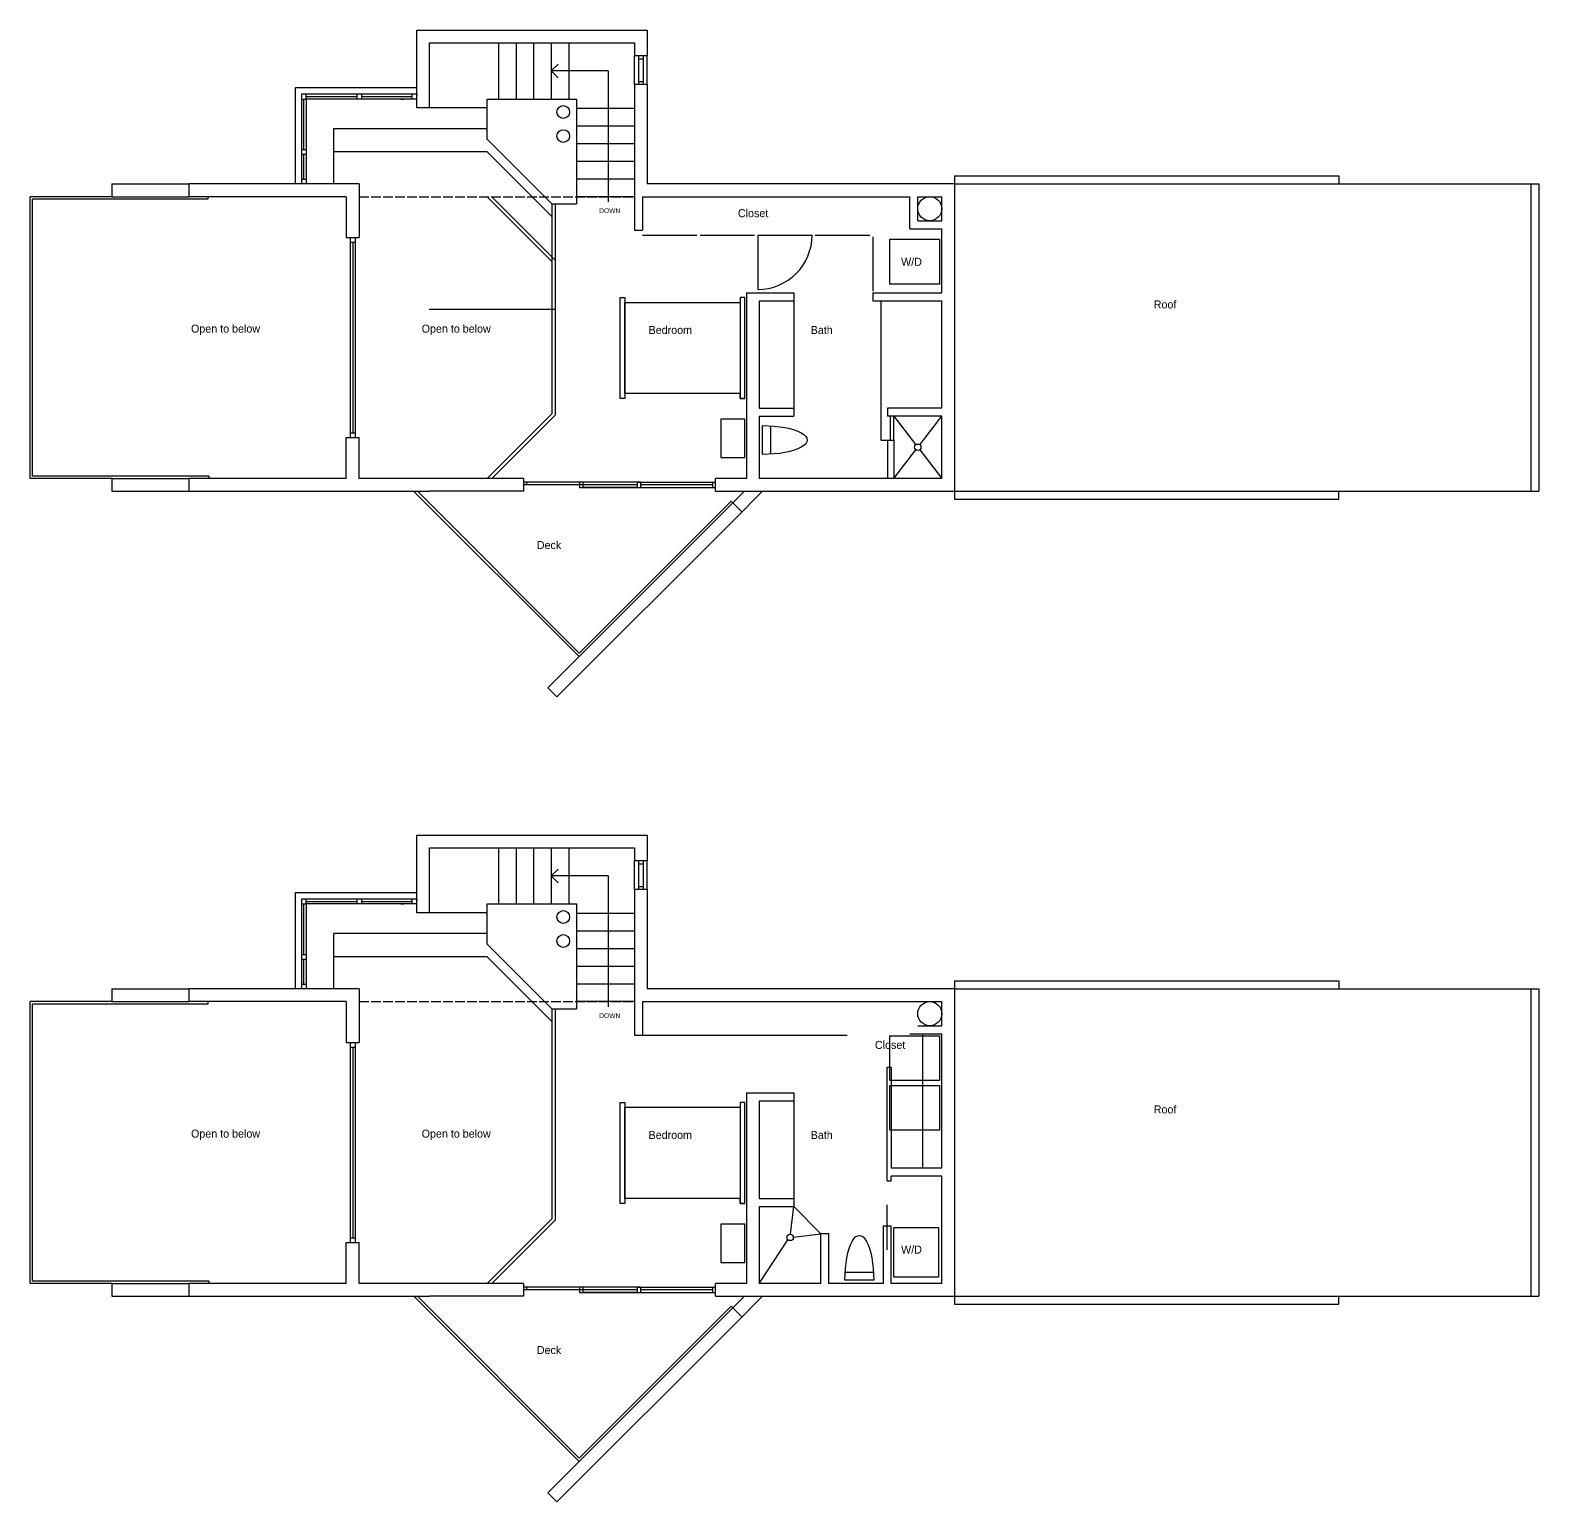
# Model space of a CAD drawing. Header units: inches. Extents: x -16498 to 2265, y 141 to 7454.
# Drawn here: x -2421 to -1479, y 2156 to 3075 of the extents above; entities that cross this region are included whole.
import ezdxf

# ---------------------------------------------------------------- set-up
doc = ezdxf.new("R2010")
doc.units = ezdxf.units.IN
doc.header["$LTSCALE"] = 0.5
doc.header["$MEASUREMENT"] = 0
doc.linetypes.add('ACAD_ISO02W100', pattern=[15, 12, -3])
for name, color, linetype in [('A-doors', 254, 'Continuous'), ('A-Elev-North', 7, 'Continuous'), ('A-Elev-South', 7, 'Continuous'), ('A-fixtures', 140, 'Continuous'), ('A-furniture', 33, 'Continuous'), ('A-glazing', 252, 'Continuous'), ('A-millwork', 252, 'Continuous'), ('A-roof', 253, 'Continuous'), ('A-soffit', 251, 'ACAD_ISO02W100'), ('A-stairs', 252, 'Continuous'), ('A-text', 254, 'Continuous'), ('A-walls', 7, 'Continuous')]:
    doc.layers.add(name, color=color, linetype=linetype)

msp = doc.modelspace()

# ---------------------------------------------------------------- linework, layer by layer
at = {"layer": 'A-doors'}
for p, q in [((-2223.96, 2945.78), (-2215.97, 2945.78)), ((-2221.46, 2945.78), (-2221.46, 2820.78)), ((-2221.46, 2942.78), (-2218.46, 2942.78)), ((-2218.46, 2945.78), (-2218.46, 2820.78)), ((-2221.46, 2823.78), (-2218.46, 2823.78)), ((-2223.96, 2442.99), (-2215.97, 2442.99)), ((-2221.46, 2442.99), (-2221.46, 2317.99)), ((-2218.46, 2442.99), (-2218.46, 2317.99)), ((-2221.46, 2439.99), (-2218.46, 2439.99)), ((-2221.46, 2320.99), (-2218.46, 2320.99))]:
    msp.add_line(p, q, dxfattribs=at)
msp.add_arc((-1966.97, 2947.29), 34, 270, 0, dxfattribs=at)
at = {"layer": 'A-Elev-North', "color": 253}
for p, q in [((-2255.97, 3039.28), (-2255.97, 2979.28)), ((-2179.97, 3039.28), (-2255.97, 3039.28)), ((-2136, 3026.74), (-2171.97, 3026.74)), ((-2136, 3013.74), (-2231.97, 3013.74)), ((-2231.97, 3013.74), (-2231.97, 2979.28)), ((-2231.97, 3013.74), (-2231.97, 2979.28)), ((-2179.97, 2536.49), (-2255.97, 2536.49)), ((-2255.97, 2536.49), (-2255.97, 2476.49)), ((-2136, 2523.96), (-2171.97, 2523.96)), ((-2136, 2510.96), (-2231.97, 2510.96)), ((-2231.97, 2510.96), (-2231.97, 2476.49)), ((-2231.97, 2510.96), (-2231.97, 2476.49))]:
    msp.add_line(p, q, dxfattribs=at)
at = {"layer": 'A-Elev-North', "color": 252}
for p, q in [((-2217.47, 3035.28), (-2217.47, 3032.28)), ((-2214.47, 3035.28), (-2214.47, 3032.28)), ((-2217.47, 2532.49), (-2217.47, 2529.49)), ((-2214.47, 2532.49), (-2214.47, 2529.49))]:
    msp.add_line(p, q, dxfattribs=at)
at = {"layer": 'A-Elev-North'}
for p, q in [((-2179.97, 3035.28), (-2179.97, 3034.28)), ((-2179.97, 2532.49), (-2179.97, 2531.49))]:
    msp.add_line(p, q, dxfattribs=at)
at = {"layer": 'A-Elev-South', "color": 253}
for p, q in [((-2370.43, 2979.28, -4869.32), (-2322.43, 2979.28, -4869.32)), ((-2370.43, 2971.28, -4869.32), (-2322.43, 2971.28, -4869.32)), ((-2370.43, 2795.28, -4869.32), (-2322.43, 2795.28, -4869.32)), ((-2370.43, 2787.28, -4869.32), (-2322.43, 2787.28, -4869.32)), ((-2042.27, 2789.53), (-2076.3, 2789.53)), ((-2370.43, 2476.49, -4869.32), (-2322.43, 2476.49, -4869.32)), ((-2370.43, 2468.49, -4869.32), (-2322.43, 2468.49, -4869.32)), ((-2370.43, 2292.49, -4869.32), (-2322.43, 2292.49, -4869.32)), ((-2370.43, 2284.49, -4869.32), (-2322.43, 2284.49, -4869.32)), ((-2042.27, 2286.74), (-2076.3, 2286.74))]:
    msp.add_line(p, q, dxfattribs=at)
at = {"layer": 'A-Elev-South', "color": 250}
for p, q in [((-2042.27, 2793.03), (-2076.3, 2793.03)), ((-2042.27, 2290.24), (-2076.3, 2290.24))]:
    msp.add_line(p, q, dxfattribs=at)
at = {"layer": 'A-Elev-South', "color": 251}
for p, q in [((-2042.27, 2793.03), (-1993.3, 2793.03)), ((-2040.27, 2793.03), (-1993.3, 2793.03)), ((-2042.27, 2290.24), (-1993.3, 2290.24)), ((-2040.27, 2290.24), (-1993.3, 2290.24))]:
    msp.add_line(p, q, dxfattribs=at)
at = {"layer": 'A-Elev-South', "color": 7}
for p, q in [((-2322.43, 2787.28, -4869.32), (-2171.97, 2787.28)), ((-2322.43, 2284.49, -4869.32), (-2171.97, 2284.49))]:
    msp.add_line(p, q, dxfattribs=at)
at = {"layer": 'A-fixtures'}
for p, q in [((-1963.97, 2810.28), (-1963.97, 2828.28)), ((-1958.97, 2828.13), (-1958.97, 2810.42)), ((-1946.49, 2323.2), (-1944.45, 2340.46)), ((-1965.97, 2292.49), (-1948.14, 2319.8)), ((-1944.74, 2321.45), (-1927.48, 2323.49)), ((-1894.48, 2294.49), (-1912.48, 2294.49)), ((-1912.34, 2299.49), (-1894.63, 2299.49))]:
    msp.add_line(p, q, dxfattribs=at)
for points in [[(-1853.46, 2944.69), (-1853.46, 2916.69), (-1884.46, 2916.69), (-1884.46, 2944.69), (-1853.46, 2944.69)], [(-1853.46, 2447.19), (-1853.46, 2419.19), (-1884.46, 2419.19), (-1884.46, 2447.19), (-1853.46, 2447.19)], [(-1853.46, 2416.19), (-1853.46, 2388.19), (-1884.46, 2388.19), (-1884.46, 2416.19), (-1853.46, 2416.19)], [(-1881.97, 2327.49), (-1853.97, 2327.49), (-1853.97, 2296.49), (-1881.97, 2296.49), (-1881.97, 2327.49)]]:
    msp.add_lwpolyline(points, dxfattribs=at)
for centre, radius in [((-1859.47, 2963.78), 7.5), ((-1866.97, 2814.78), 2), ((-1859.47, 2460.99), 7.5), ((-1946.72, 2321.22), 2)]:
    msp.add_circle(centre, radius, dxfattribs=at)
at = {"layer": 'A-fixtures', "extrusion": (0, 0, -1)}
for centre, major_axis in [((-1963.97, 2819.28), (-28, 0)), ((-1903.48, 2294.49), (0, -28))]:
    msp.add_ellipse(centre, major_axis=major_axis, ratio=0.321429, start_param=1.570796, end_param=4.712389, dxfattribs=at)
at = {"layer": 'A-furniture'}
for points in [[(-1974.97, 2845.28), (-1974.97, 2908.28), (-1977.97, 2908.28), (-1977.97, 2845.28), (-1974.97, 2845.28), (-1977.97, 2845.28), (-1977.97, 2848.28), (-2049.97, 2848.28), (-2049.97, 2845.28), (-2049.97, 2845.28), (-2052.97, 2845.28), (-2052.97, 2908.28), (-2049.97, 2908.28), (-2049.97, 2905.28), (-2049.97, 2848.28), (-2049.97, 2905.28), (-1977.97, 2905.28)], [(-1989.97, 2832.28), (-1989.97, 2808.28), (-1974.97, 2808.28), (-1974.97, 2832.28), (-1989.97, 2832.28)], [(-1974.97, 2342.49), (-1974.97, 2405.49), (-1977.97, 2405.49), (-1977.97, 2342.49), (-1974.97, 2342.49), (-1977.97, 2342.49), (-1977.97, 2345.49), (-2049.97, 2345.49), (-2049.97, 2342.49), (-2049.97, 2342.49), (-2052.97, 2342.49), (-2052.97, 2405.49), (-2049.97, 2405.49), (-2049.97, 2402.49), (-2049.97, 2345.49), (-2049.97, 2402.49), (-1977.97, 2402.49)], [(-1989.97, 2329.49), (-1989.97, 2305.49), (-1974.97, 2305.49), (-1974.97, 2329.49), (-1989.97, 2329.49)]]:
    msp.add_lwpolyline(points, dxfattribs=at)
at = {"layer": 'A-glazing'}
for p, q in [((-2041.47, 3059.28), (-2041.47, 3041.28)), ((-2041.47, 3057.28), (-2038.47, 3057.28)), ((-2038.47, 3059.28), (-2038.47, 3041.28)), ((-2251.97, 3035.28), (-2251.97, 3032.28)), ((-2179.97, 3035.28), (-2251.97, 3035.28)), ((-2248.97, 3032.28), (-2248.97, 3035.28)), ((-2187.97, 3035.28), (-2189.97, 3035.28)), ((-2182.97, 3035.28), (-2182.97, 3032.28)), ((-2041.47, 3043.28), (-2038.47, 3043.28)), ((-2251.97, 3032.28), (-2248.97, 3032.28)), ((-2251.97, 3032.28), (-2251.97, 2979.28)), ((-2250.47, 3000.78), (-2250.47, 3032.28)), ((-2248.97, 3033.78), (-2217.47, 3033.78)), ((-2248.97, 3032.28), (-2248.97, 2979.28)), ((-2179.97, 3032.28), (-2248.97, 3032.28)), ((-2214.47, 3033.78), (-2182.97, 3033.78)), ((-2189.97, 3032.28), (-2187.97, 3032.28)), ((-2251.97, 3000.78), (-2248.97, 3000.78)), ((-2251.97, 2997.78), (-2248.97, 2997.78)), ((-2250.47, 2982.28), (-2250.47, 2997.78)), ((-2251.97, 2982.28), (-2248.97, 2982.28)), ((-2370.43, 2971.28, -4869.32), (-2419.97, 2971.28)), ((-2113.3, 2793.03), (-2113.3, 2791.28)), ((-2111.3, 2793.03), (-2111.3, 2791.28)), ((-2078.3, 2793.03), (-2078.3, 2789.53)), ((-2076.3, 2793.03), (-2076.3, 2789.53)), ((-2042.27, 2793.03), (-2042.27, 2789.53)), ((-2040.27, 2793.03), (-2040.27, 2789.53)), ((-1995.3, 2793.03), (-1995.3, 2789.53)), ((-2078.53, 2684.03), (-2181.73, 2787.23)), ((-2078.3, 2789.53), (-1993.3, 2789.53)), ((-2042.27, 2789.53), (-1993.3, 2789.53)), ((-2041.47, 2556.49), (-2041.47, 2538.49)), ((-2041.47, 2554.49), (-2038.47, 2554.49)), ((-2038.47, 2556.49), (-2038.47, 2538.49)), ((-2041.47, 2540.49), (-2038.47, 2540.49)), ((-2179.97, 2532.49), (-2251.97, 2532.49)), ((-2251.97, 2532.49), (-2251.97, 2529.49)), ((-2251.97, 2529.49), (-2251.97, 2476.49)), ((-2251.97, 2529.49), (-2248.97, 2529.49)), ((-2250.47, 2497.99), (-2250.47, 2529.49)), ((-2248.97, 2529.49), (-2248.97, 2532.49)), ((-2248.97, 2530.99), (-2217.47, 2530.99)), ((-2179.97, 2529.49), (-2248.97, 2529.49)), ((-2248.97, 2529.49), (-2248.97, 2476.49)), ((-2214.47, 2530.99), (-2182.97, 2530.99)), ((-2187.97, 2532.49), (-2189.97, 2532.49)), ((-2189.97, 2529.49), (-2187.97, 2529.49)), ((-2182.97, 2532.49), (-2182.97, 2529.49)), ((-2251.97, 2497.99), (-2248.97, 2497.99)), ((-2251.97, 2494.99), (-2248.97, 2494.99)), ((-2250.47, 2479.49), (-2250.47, 2494.99)), ((-2251.97, 2479.49), (-2248.97, 2479.49)), ((-2370.43, 2468.49, -4869.32), (-2419.97, 2468.49)), ((-2078.53, 2181.24), (-2181.73, 2284.44)), ((-2113.3, 2290.24), (-2113.3, 2288.49)), ((-2111.3, 2290.24), (-2111.3, 2288.49)), ((-2078.3, 2290.24), (-2078.3, 2286.74)), ((-2078.3, 2286.74), (-1993.3, 2286.74)), ((-2076.3, 2290.24), (-2076.3, 2286.74)), ((-2042.27, 2290.24), (-2042.27, 2286.74)), ((-2042.27, 2286.74), (-1993.3, 2286.74)), ((-2040.27, 2290.24), (-2040.27, 2286.74)), ((-1995.3, 2290.24), (-1995.3, 2286.74))]:
    msp.add_line(p, q, dxfattribs=at)
at = {"layer": 'A-millwork'}
for p, q in [((-2370.43, 2971.28, -4869.32), (-2421.47, 2971.28)), ((-2421.47, 2795.28), (-2421.47, 2971.28)), ((-2310.43, 2969.78, -4869.32), (-2419.97, 2969.78)), ((-2419.97, 2796.78), (-2419.97, 2969.78)), ((-2310.43, 2971.28, -4869.32), (-2310.43, 2969.78, -4869.32)), ((-2038.97, 2947.29), (-2004.97, 2947.29)), ((-2002.97, 2947.29), (-1968.97, 2947.29)), ((-1966.97, 2947.29), (-1932.97, 2947.29)), ((-1966.97, 2947.29), (-1966.97, 2913.29)), ((-1930.97, 2947.29), (-1896.97, 2947.29)), ((-1894.97, 2946.29), (-1894.97, 2912.29)), ((-1944.45, 2906.28), (-1944.45, 2839.28)), ((-1889.97, 2906.28), (-1889.97, 2819.28)), ((-2093.55, 2900.8), (-2172.1, 2900.8)), ((-1883.97, 2819.28), (-1883.97, 2834.28)), ((-1881.97, 2819.28), (-1881.97, 2834.28)), ((-1881.97, 2834.28), (-1868.19, 2816.36)), ((-1865.75, 2816.36), (-1851.97, 2834.28)), ((-1889.97, 2819.28), (-1881.97, 2819.28)), ((-1885.97, 2819.28), (-1885.97, 2795.28)), ((-1881.97, 2819.28), (-1881.97, 2795.28)), ((-1881.97, 2795.28), (-1868.19, 2813.19)), ((-1865.75, 2813.19), (-1851.97, 2795.28)), ((-2370.43, 2795.28, -4869.32), (-2421.47, 2795.28)), ((-2309.92, 2796.78, -4869.32), (-2419.97, 2796.78)), ((-2309.92, 2796.78, -4869.32), (-2309.92, 2795.28, -4869.32)), ((-2076.3, 2793.03), (-2113.3, 2793.03)), ((-2042.27, 2791.28), (-2113.3, 2791.28)), ((-2076.3, 2793.03), (-2077.27, 2793.03)), ((-2042.27, 2791.28), (-2077.27, 2791.28)), ((-2040.27, 2793.03), (-2042.27, 2793.03)), ((-1995.3, 2791.28), (-2040.27, 2791.28)), ((-1995.3, 2791.28), (-2040.27, 2791.28)), ((-2078.48, 2686.2), (-2179.56, 2787.28)), ((-1983.6, 2781.08), (-2078.48, 2686.2)), ((-2370.43, 2468.49, -4869.32), (-2421.47, 2468.49)), ((-2421.47, 2292.49), (-2421.47, 2468.49)), ((-2310.43, 2466.99, -4869.32), (-2419.97, 2466.99)), ((-2419.97, 2293.99), (-2419.97, 2466.99)), ((-2310.43, 2468.49, -4869.32), (-2310.43, 2466.99, -4869.32)), ((-2038.97, 2447.5), (-1910.97, 2447.5)), ((-1944.45, 2406.49), (-1944.45, 2345.46)), ((-2370.43, 2292.49, -4869.32), (-2421.47, 2292.49)), ((-2309.92, 2293.99, -4869.32), (-2419.97, 2293.99)), ((-2309.92, 2293.99, -4869.32), (-2309.92, 2292.49, -4869.32)), ((-2078.48, 2183.41), (-2179.56, 2284.49)), ((-2076.3, 2290.24), (-2113.3, 2290.24)), ((-2042.27, 2288.49), (-2113.3, 2288.49)), ((-2076.3, 2290.24), (-2077.27, 2290.24)), ((-2042.27, 2288.49), (-2077.27, 2288.49)), ((-2040.27, 2290.24), (-2042.27, 2290.24)), ((-1995.3, 2288.49), (-2040.27, 2288.49)), ((-1995.3, 2288.49), (-2040.27, 2288.49)), ((-1983.6, 2278.29), (-2078.48, 2183.41))]:
    msp.add_line(p, q, dxfattribs=at)
at = {"layer": 'A-roof'}
for p, q in [((-1843.97, 2984.28), (-1603.97, 2984.28)), ((-1843.97, 2984.28), (-1843.97, 2979.28)), ((-1843.97, 2979.28), (-1483.97, 2979.28)), ((-1603.97, 2984.28), (-1603.97, 2979.28)), ((-1483.97, 2979.28), (-1483.97, 2787.28)), ((-1483.97, 2979.28), (-1478.97, 2979.28)), ((-1478.97, 2979.28), (-1478.97, 2787.28)), ((-1843.97, 2787.28), (-1483.97, 2787.28)), ((-1843.97, 2787.28), (-1843.97, 2782.28)), ((-1843.97, 2782.28), (-1603.97, 2782.28)), ((-1603.97, 2782.28), (-1603.97, 2787.28)), ((-1483.97, 2787.28), (-1478.97, 2787.28)), ((-1843.97, 2481.49), (-1603.97, 2481.49)), ((-1843.97, 2481.49), (-1843.97, 2476.49)), ((-1603.97, 2481.49), (-1603.97, 2476.49)), ((-1843.97, 2476.49), (-1483.97, 2476.49)), ((-1483.97, 2476.49), (-1483.97, 2284.49)), ((-1483.97, 2476.49), (-1478.97, 2476.49)), ((-1478.97, 2476.49), (-1478.97, 2284.49)), ((-1843.97, 2284.49), (-1483.97, 2284.49)), ((-1843.97, 2284.49), (-1843.97, 2279.49)), ((-1603.97, 2279.49), (-1603.97, 2284.49)), ((-1483.97, 2284.49), (-1478.97, 2284.49)), ((-1843.97, 2279.49), (-1603.97, 2279.49))]:
    msp.add_line(p, q, dxfattribs=at)
at = {"layer": 'A-soffit'}
for p, q in [((-2215.97, 2971.28), (-2043.97, 2971.28)), ((-2215.97, 2468.49), (-2043.97, 2468.49))]:
    msp.add_line(p, q, dxfattribs=at)
at = {"layer": 'A-stairs'}
for p, q in [((-2128.92, 3067.28), (-2128.92, 3032.28)), ((-2117.92, 3067.28), (-2117.92, 3032.28)), ((-2106.92, 3067.28), (-2106.92, 3032.28)), ((-2095.92, 3067.28), (-2095.92, 3032.28)), ((-2084.92, 3067.28), (-2084.92, 3032.28)), ((-2043.97, 3026.28), (-2080.08, 3026.28)), ((-2043.97, 3015.28), (-2080.08, 3015.28)), ((-2135.97, 2999.28), (-2231.97, 2999.28)), ((-2095.55, 2958.86), (-2135.97, 2999.28)), ((-2043.97, 3004.28), (-2080.08, 3004.28)), ((-2043.97, 2993.28), (-2080.08, 2993.28)), ((-2043.97, 2982.28), (-2080.08, 2982.28)), ((-2043.97, 2971.28), (-2080.08, 2971.28)), ((-2128.92, 2564.49), (-2128.92, 2529.49)), ((-2117.92, 2564.49), (-2117.92, 2529.49)), ((-2106.92, 2564.49), (-2106.92, 2529.49)), ((-2095.92, 2564.49), (-2095.92, 2529.49)), ((-2084.92, 2564.49), (-2084.92, 2529.49)), ((-2043.97, 2523.49), (-2080.08, 2523.49)), ((-2043.97, 2512.49), (-2080.08, 2512.49)), ((-2043.97, 2501.49), (-2080.08, 2501.49)), ((-2135.97, 2496.49), (-2231.97, 2496.49)), ((-2095.55, 2456.07), (-2135.97, 2496.49)), ((-2043.97, 2490.49), (-2080.08, 2490.49)), ((-2043.97, 2479.49), (-2080.08, 2479.49)), ((-2043.97, 2468.49), (-2080.08, 2468.49))]:
    msp.add_line(p, q, dxfattribs=at)
at = {"layer": 'A-text'}
for p, q in [((-2095.92, 3049.78), (-2091.68, 3054.02)), ((-2060.42, 3049.78), (-2095.92, 3049.78)), ((-2095.92, 3049.78), (-2091.68, 3045.53)), ((-2060.42, 3049.78), (-2060.42, 2968.14)), ((-2095.92, 2546.99), (-2091.68, 2551.23)), ((-2095.92, 2546.99), (-2091.68, 2542.75)), ((-2060.42, 2546.99), (-2095.92, 2546.99)), ((-2060.42, 2546.99), (-2060.42, 2465.35))]:
    msp.add_line(p, q, dxfattribs=at)
at = {"layer": 'A-walls'}
for p, q in [((-2179.97, 3026.74), (-2179.97, 3075.28)), ((-2179.97, 3075.28), (-2035.97, 3075.28)), ((-2035.97, 3075.28), (-2035.97, 3059.28)), ((-2171.97, 3026.74), (-2171.97, 3067.28)), ((-2171.97, 3067.28), (-2043.97, 3067.28)), ((-2043.97, 3067.28), (-2043.97, 3059.28)), ((-2035.97, 3059.28), (-2043.97, 3059.28)), ((-2035.97, 3041.28), (-2043.97, 3041.28)), ((-2043.97, 3041.28), (-2043.97, 2971.28)), ((-2035.97, 3041.28), (-2035.97, 2979.28)), ((-2171.97, 3026.74), (-2179.97, 3026.74)), ((-2215.97, 2979.28), (-2322.43, 2979.28, -4869.32)), ((-2322.43, 2979.28, -4869.32), (-2322.43, 2971.28, -4869.32)), ((-2215.97, 2979.28), (-2215.97, 2971.28)), ((-1843.97, 2979.28), (-2035.97, 2979.28)), ((-1843.97, 2979.28), (-1843.97, 2787.28)), ((-2223.96, 2971.28), (-2322.43, 2971.28, -4869.32)), ((-2223.96, 2971.28), (-2223.96, 2945.78)), ((-2215.97, 2971.28), (-2215.97, 2945.78)), ((-2043.97, 2971.28), (-2043.97, 2950.29)), ((-2038.97, 2971.28), (-1871.97, 2971.28)), ((-2038.97, 2971.28), (-2038.97, 2950.29)), ((-1871.97, 2951.28), (-1871.97, 2971.28)), ((-1866.97, 2956.28), (-1866.97, 2971.28)), ((-1866.97, 2971.28), (-1851.97, 2971.28)), ((-1851.97, 2956.28), (-1851.97, 2971.28)), ((-2043.97, 2950.29), (-2038.97, 2950.29)), ((-1871.97, 2951.28), (-1851.97, 2951.28)), ((-1866.97, 2956.28), (-1851.97, 2956.28)), ((-1851.97, 2911.28), (-1851.97, 2951.28)), ((-1973.97, 2911.28), (-1965.97, 2911.28)), ((-1973.97, 2911.28), (-1973.97, 2795.28)), ((-1965.97, 2911.28), (-1944.45, 2911.28)), ((-1965.97, 2906.28), (-1944.45, 2906.28)), ((-1965.97, 2906.28), (-1965.97, 2839.28)), ((-1944.45, 2911.28), (-1944.45, 2906.28)), ((-1894.97, 2911.28), (-1894.97, 2906.28)), ((-1894.97, 2911.28), (-1851.97, 2911.28)), ((-1894.97, 2906.28), (-1851.97, 2906.28)), ((-1851.97, 2839.28), (-1851.97, 2906.28)), ((-1965.97, 2839.28), (-1944.45, 2839.28)), ((-1944.45, 2839.28), (-1944.45, 2834.28)), ((-1851.97, 2839.28), (-1885.97, 2839.28)), ((-1885.97, 2839.28), (-1885.97, 2834.28)), ((-1965.97, 2834.28), (-1944.45, 2834.28)), ((-1965.97, 2834.28), (-1965.97, 2795.28)), ((-1851.97, 2834.28), (-1885.97, 2834.28)), ((-1851.97, 2795.28), (-1851.97, 2834.28)), ((-2223.96, 2795.28), (-2223.96, 2820.78)), ((-2223.96, 2820.78), (-2215.97, 2820.78)), ((-2215.97, 2795.28), (-2215.97, 2820.78)), ((-2223.96, 2795.28), (-2322.43, 2795.28, -4869.32)), ((-2322.43, 2795.28, -4869.32), (-2322.43, 2787.28, -4869.32)), ((-2113.3, 2795.28), (-2215.97, 2795.28)), ((-2113.3, 2795.28), (-2113.3, 2787.28)), ((-1973.97, 2795.28), (-1993.3, 2795.28)), ((-1993.3, 2787.28), (-1993.3, 2795.28)), ((-1851.97, 2795.28), (-1965.97, 2795.28)), ((-2113.3, 2787.28), (-2171.97, 2787.28)), ((-1993.3, 2787.28), (-1843.97, 2787.28)), ((-2179.97, 2523.96), (-2179.97, 2572.49)), ((-2179.97, 2572.49), (-2035.97, 2572.49)), ((-2171.97, 2523.96), (-2171.97, 2564.49)), ((-2171.97, 2564.49), (-2043.97, 2564.49)), ((-2043.97, 2564.49), (-2043.97, 2556.49)), ((-2035.97, 2572.49), (-2035.97, 2556.49)), ((-2035.97, 2556.49), (-2043.97, 2556.49)), ((-2043.97, 2538.49), (-2043.97, 2468.49)), ((-2035.97, 2538.49), (-2043.97, 2538.49)), ((-2035.97, 2538.49), (-2035.97, 2476.49)), ((-2171.97, 2523.96), (-2179.97, 2523.96)), ((-2215.97, 2476.49), (-2322.43, 2476.49, -4869.32)), ((-2322.43, 2476.49, -4869.32), (-2322.43, 2468.49, -4869.32)), ((-2215.97, 2476.49), (-2215.97, 2468.49)), ((-1843.97, 2476.49), (-2035.97, 2476.49)), ((-1843.97, 2476.49), (-1843.97, 2284.49)), ((-2223.96, 2468.49), (-2322.43, 2468.49, -4869.32)), ((-2223.96, 2468.49), (-2223.96, 2442.99)), ((-2215.97, 2468.49), (-2215.97, 2442.99)), ((-2043.97, 2468.49), (-2043.97, 2447.5)), ((-2038.97, 2468.49), (-1851.97, 2468.49)), ((-2038.97, 2468.49), (-2038.97, 2447.5)), ((-1851.97, 2453.49), (-1851.97, 2468.49)), ((-1866.97, 2453.49), (-1851.97, 2453.49)), ((-2043.97, 2447.5), (-2038.97, 2447.5)), ((-1871.97, 2448.49), (-1851.97, 2448.49)), ((-1851.97, 2364.49), (-1851.97, 2448.49)), ((-1885.98, 2356.49), (-1885.98, 2427.52)), ((-1885.98, 2427.52), (-1883.48, 2427.52)), ((-1883.48, 2427.52), (-1883.48, 2364.49)), ((-1973.97, 2411.49), (-1973.97, 2292.49)), ((-1973.97, 2411.49), (-1965.97, 2411.49)), ((-1965.97, 2411.49), (-1944.45, 2411.49)), ((-1965.97, 2406.49), (-1965.97, 2345.46)), ((-1965.97, 2406.49), (-1944.45, 2406.49)), ((-1944.45, 2411.49), (-1944.45, 2406.49)), ((-1885.98, 2356.49), (-1883.48, 2356.49)), ((-1851.97, 2364.49), (-1883.48, 2364.49)), ((-1851.97, 2359.49), (-1883.48, 2359.49)), ((-1883.48, 2356.49), (-1883.48, 2359.49)), ((-1851.97, 2292.49), (-1851.97, 2359.49)), ((-1965.97, 2345.46), (-1944.45, 2345.46)), ((-1965.97, 2340.46), (-1965.97, 2292.49)), ((-1965.97, 2340.46), (-1944.45, 2340.46)), ((-1944.45, 2345.46), (-1944.45, 2340.46)), ((-1944.45, 2340.46), (-1927.48, 2323.49)), ((-1885.98, 2313.49), (-1885.98, 2341.49)), ((-1888.48, 2328.49), (-1883.48, 2328.49)), ((-1888.48, 2328.49), (-1888.48, 2292.49)), ((-1883.48, 2292.49), (-1883.48, 2328.49)), ((-1927.48, 2292.49), (-1927.48, 2323.49)), ((-1922.48, 2323.49), (-1927.48, 2323.49)), ((-1922.48, 2292.49), (-1922.48, 2323.49)), ((-2223.96, 2317.99), (-2215.97, 2317.99)), ((-2223.96, 2292.49), (-2223.96, 2317.99)), ((-2215.97, 2292.49), (-2215.97, 2317.99)), ((-2223.96, 2292.49), (-2322.43, 2292.49, -4869.32)), ((-2322.43, 2292.49, -4869.32), (-2322.43, 2284.49, -4869.32)), ((-2113.3, 2292.49), (-2215.97, 2292.49)), ((-2113.3, 2292.49), (-2113.3, 2284.49)), ((-1973.97, 2292.49), (-1993.3, 2292.49)), ((-1993.3, 2284.49), (-1993.3, 2292.49)), ((-1927.48, 2292.49), (-1965.97, 2292.49)), ((-1888.48, 2292.49), (-1922.48, 2292.49)), ((-1851.97, 2292.49), (-1883.48, 2292.49)), ((-2113.3, 2284.49), (-2171.97, 2284.49)), ((-1993.3, 2284.49), (-1843.97, 2284.49))]:
    msp.add_line(p, q, dxfattribs=at)
at = {"layer": 'A-walls', "color": 253}
for p, q in [((-2043.97, 3041.28), (-2043.97, 3059.28)), ((-2035.97, 3041.28), (-2035.97, 3059.28)), ((-2136, 3007.19), (-2136, 3032.28)), ((-2136, 3032.28), (-2080.08, 3032.28)), ((-2080.08, 3032.28), (-2080.08, 2966.74)), ((-2095.55, 2966.74), (-2136, 3007.19)), ((-2370.43, 2979.28, -10016.89), (-2370.43, 2971.28, -10016.89)), ((-2095.55, 2930.86), (-2135.97, 2971.28)), ((-2093.55, 2931.69), (-2133.14, 2971.28)), ((-2095.55, 2966.74), (-2095.55, 2835.69)), ((-2095.55, 2966.74), (-2080.08, 2966.74)), ((-2093.55, 2966.74), (-2093.55, 2834.86)), ((-2095.55, 2835.69), (-2135.97, 2795.28)), ((-2093.55, 2834.86), (-2133.14, 2795.28)), ((-2370.43, 2795.28, -4869.32), (-2370.43, 2787.28, -4869.32)), ((-2098.02, 2664.54), (-1975.28, 2787.28)), ((-1982.54, 2780.02), (-1983.6, 2781.08)), ((-2043.97, 2538.49), (-2043.97, 2556.49)), ((-2035.97, 2538.49), (-2035.97, 2556.49)), ((-2136, 2529.49), (-2080.08, 2529.49)), ((-2136, 2504.4), (-2136, 2529.49)), ((-2080.08, 2529.49), (-2080.08, 2463.96)), ((-2095.55, 2463.96), (-2136, 2504.4)), ((-2370.43, 2476.49, -10016.89), (-2370.43, 2468.49, -10016.89)), ((-2095.55, 2463.96), (-2095.55, 2332.9)), ((-2095.55, 2463.96), (-2080.08, 2463.96)), ((-2093.55, 2463.96), (-2093.55, 2332.07)), ((-2095.55, 2332.9), (-2135.97, 2292.49)), ((-2093.55, 2332.07), (-2133.14, 2292.49)), ((-2370.43, 2292.49, -4869.32), (-2370.43, 2284.49, -4869.32)), ((-2098.02, 2161.75), (-1975.28, 2284.49)), ((-1982.54, 2277.23), (-1983.6, 2278.29))]:
    msp.add_line(p, q, dxfattribs=at)
at = {"layer": 'A-walls', "color": 252}
for p, q in [((-2219.96, 2942.78), (-2219.96, 2823.78)), ((-1863.97, 2448.49), (-1863.97, 2364.49)), ((-2219.96, 2439.99), (-2219.96, 2320.99))]:
    msp.add_line(p, q, dxfattribs=at)
at = {"layer": 'A-walls', "color": 254}
for p, q in [((-1963.97, 2787.28), (-1981.12, 2770.12)), ((-1976.88, 2774.36), (-1982.54, 2780.02)), ((-1981.12, 2770.12), (-2092.36, 2658.88)), ((-2092.36, 2658.88), (-2098.02, 2664.54)), ((-1963.97, 2284.49), (-1981.12, 2267.33)), ((-1976.88, 2271.57), (-1982.54, 2277.23)), ((-1981.12, 2267.33), (-2092.36, 2156.09)), ((-2092.36, 2156.09), (-2098.02, 2161.75))]:
    msp.add_line(p, q, dxfattribs=at)
at = {"layer": 'A-walls'}
for centre in [(-2088.44, 3024.13), (-2088.44, 3009.13), (-2088.44, 2521.34), (-2088.44, 2506.34)]:
    msp.add_circle(centre, 4, dxfattribs=at)

# ---------------------------------------------------------------- texts
at = {"layer": 'A-soffit', "color": 7}
for s, p in [('Closet', (-1979.32, 2958.47)), ('W/D', (-1877.36, 2928.11)), ('Open to below', (-2320.97, 2886.36, -4869.32)), ('Open to below', (-2176.87, 2886.36)), ('Bedroom', (-2035.13, 2885.51)), ('Bath', (-1933.84, 2885.51)), ('Closet', (-1893.72, 2438.98)), ('Open to below', (-2320.97, 2383.57, -4869.32)), ('Open to below', (-2176.87, 2383.57)), ('Bedroom', (-2035.13, 2382.73)), ('Bath', (-1933.84, 2382.73)), ('W/D', (-1877.36, 2311.14))]:
    msp.add_text(s, height=5, dxfattribs=at).set_placement(p)
at = {"layer": 'A-soffit'}
for s, p in [('Roof', (-1719.54, 2901.48)), ('Deck', (-2104.95, 2751.19)), ('Roof', (-1719.54, 2398.69)), ('Deck', (-2104.95, 2248.4))]:
    msp.add_text(s, height=5, dxfattribs=at).set_placement(p)
at = {"layer": 'A-text'}
for p in [(-2065.95, 2961.02), (-2065.95, 2458.23)]:
    msp.add_text('DOWN', height=3, dxfattribs=at).set_placement(p)

doc.saveas('drawing.dxf')
